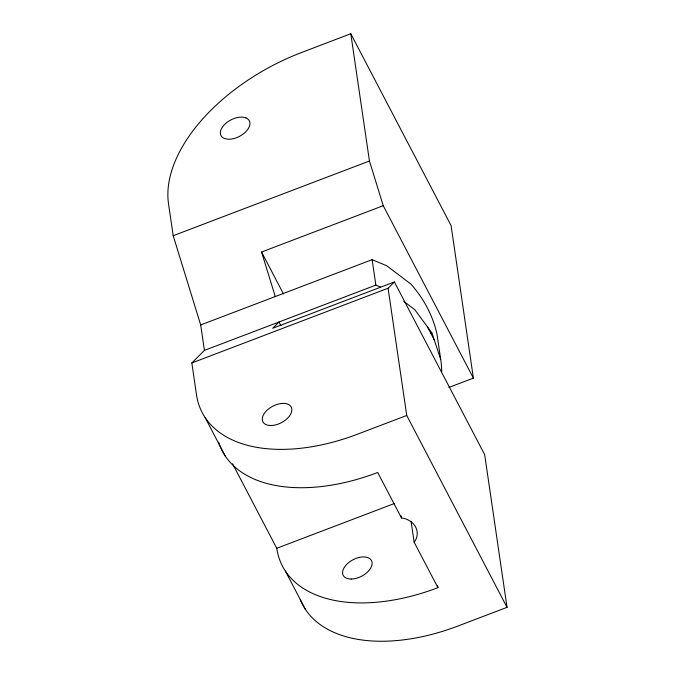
<?xml version="1.0" encoding="UTF-8"?>
<svg xmlns="http://www.w3.org/2000/svg" width="675" height="675" viewBox="0 0 675 675"><rect width="100%" height="100%" fill="white"/><g stroke="black" fill="none" stroke-linecap="round" stroke-linejoin="round"><path stroke-width="1.01" d="M232.563 463.759L276.758 548.294A159.612 92.914 -27.6 0 0 437.932 587.672L414.146 542.185L415.589 540.118A21.279 16.959 -8.3 0 0 404.249 518.434L401.49 517.978L377.705 472.483A159.612 92.914 -27.6 0 1 218.616 442.184M300.257 599.552A159.612 92.914 -27.6 0 0 457.971 626.012L507.035 607.331L484.667 454.646L394.377 281.948L388.083 288.225L406.73 415.462L357.666 434.143A159.612 92.914 -27.6 0 1 196.493 394.765L191.835 362.956L204.424 350.392L375.865 285.112L380.692 287.12M448.85 387.458L473.377 378.118L451.102 225.619L350.798 33.75L301.742 52.431A159.612 92.914 -27.6 0 0 168.531 203.909L173.197 235.718L200.694 324.945L204.424 350.392M173.197 235.718L369.444 160.988L350.798 33.75M275.265 296.553L261.562 252.028L383.24 205.698L473.377 378.118M200.694 324.945L372.136 259.664L386.632 265.697L410.991 284.158A167.181 133.203 -8.3 0 1 436.953 333.821L440.682 359.269A133.135 106.076 -8.3 0 1 441.72 371.562M394.377 281.948L272.7 328.278L278.994 322L280.943 325.721M191.835 362.956L388.083 288.225M430.785 333.264L431.882 332.843L440.682 359.269M276.758 548.294L394.512 503.457M403.793 301.328L414.72 309.606L431.882 332.843M427.368 326.734L434.194 339.787M406.73 415.462L507.035 607.331M261.562 252.028L283.492 293.971M205.132 417.555L225.172 455.887M285.39 571.084L305.438 609.415M369.444 160.988L383.24 205.698M437.628 585.605L437.932 587.672M411.109 521.438L414.146 542.185M372.136 259.664L375.865 285.112M401.186 515.903L401.49 517.978M245.869 117.872L242.873 117.172A15.964 9.29 -27.6 0 0 223.653 125.483A15.964 9.29 -27.6 0 0 224.404 138.459L227.399 139.16A15.964 9.29 -27.6 0 0 246.62 130.857A15.964 9.29 -27.6 0 0 245.869 117.872M351.194 579.049A15.964 9.29 -27.6 0 0 372.06 562.376A15.964 9.29 -27.6 0 0 348.773 562.52A15.964 9.29 -27.6 0 0 351.194 579.049M270.928 425.52A15.964 9.29 -27.6 0 0 291.802 408.848A15.964 9.29 -27.6 0 0 268.507 408.991A15.964 9.29 -27.6 0 0 270.928 425.52"/></g></svg>
